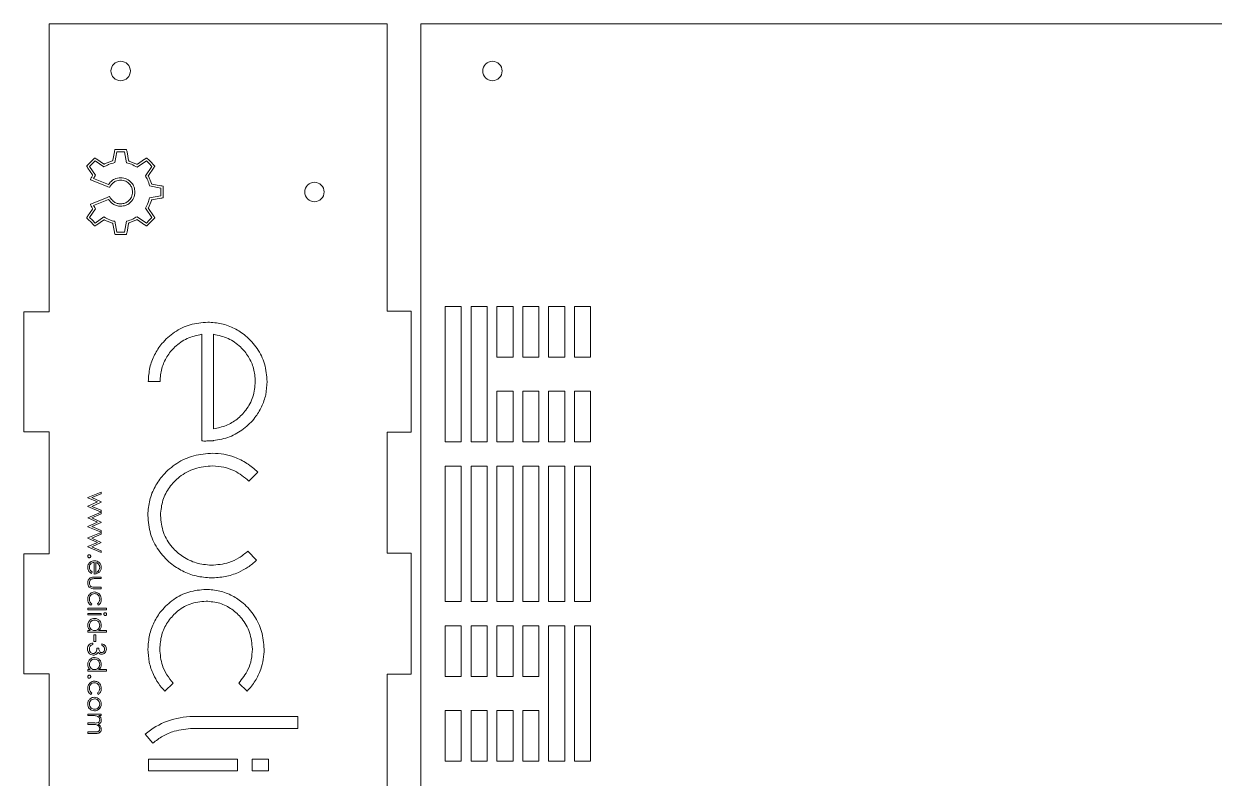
# Model space of a CAD drawing. Header units: millimetres. Extents: x 6 to 1202, y -202 to 956.
# Drawn here: x 641.6 to 887.3, y 207.9 to 363.8 of the extents above; entities that cross this region are included whole.
import ezdxf

# ---------------------------------------------------------------- set-up
doc = ezdxf.new("R2010")
doc.units = ezdxf.units.MM

msp = doc.modelspace()

# ---------------------------------------------------------------- linework, layer by layer
at = {"color": 7, "linetype": 'Continuous', "lineweight": 15}
for p, q in [((646.83, 363.8), (646.83, 304.32)), ((716.58, 363.8), (646.83, 363.8)), ((716.58, 363.8), (716.58, 304.42)), ((723.58, 120.03), (723.58, 363.8)), ((723.58, 363.8), (1193.08, 363.8)), ((660.3, 337.33), (659.98, 335.62)), ((660.33, 337.52), (660.3, 337.33)), ((660.37, 337.72), (660.33, 337.52)), ((660.79, 337.33), (660.38, 335.12)), ((662.49, 337.82), (660.48, 337.82)), ((661.59, 337.33), (660.79, 337.33)), ((662.39, 337.33), (661.59, 337.33)), ((662.81, 335.08), (662.39, 337.33)), ((662.7, 337.82), (662.49, 337.82)), ((662.85, 337.52), (662.81, 337.72)), ((662.89, 337.33), (662.85, 337.52)), ((663.21, 335.57), (662.89, 337.33)), ((654.6, 334.32), (654.72, 334.15)), ((654.76, 334.62), (654.61, 334.47)), ((654.9, 334.75), (654.76, 334.62)), ((655.32, 335.18), (654.9, 334.75)), ((655.74, 334.91), (655.17, 334.34)), ((655.17, 334.34), (656.41, 332.54)), ((655.89, 335.75), (655.32, 335.18)), ((656.3, 335.47), (655.74, 334.91)), ((656.03, 335.89), (655.89, 335.75)), ((656.18, 336.03), (656.03, 335.89)), ((658.13, 334.22), (656.3, 335.47)), ((656.5, 335.93), (656.33, 336.05)), ((656.66, 335.82), (656.5, 335.93)), ((658.06, 334.86), (656.66, 335.82)), ((659.87, 335.5), (658.23, 334.84)), ((664.86, 334.78), (663.32, 335.44)), ((666.88, 335.47), (664.96, 334.16)), ((666.53, 335.82), (665.03, 334.79)), ((666.69, 335.93), (666.53, 335.82)), ((666.68, 332.39), (668.01, 334.34)), ((666.86, 336.05), (666.69, 335.93)), ((667.45, 334.91), (666.88, 335.47)), ((667.15, 335.89), (667.01, 336.03)), ((667.29, 335.75), (667.15, 335.89)), ((667.72, 335.32), (667.29, 335.75)), ((668.01, 334.34), (667.45, 334.91)), ((667.86, 335.18), (667.72, 335.32)), ((668.29, 334.75), (667.86, 335.18)), ((668.43, 334.62), (668.29, 334.75)), ((668.57, 334.47), (668.43, 334.62)), ((668.47, 334.15), (668.59, 334.32)), ((654.72, 334.15), (654.83, 333.99)), ((654.83, 333.99), (655.77, 332.61)), ((655.52, 331.99), (655.37, 331.7)), ((655.77, 332.45), (655.61, 332.16)), ((656, 331.86), (659.06, 330.59)), ((667.91, 330.8), (667.3, 332.29)), ((667.31, 332.46), (668.36, 333.99)), ((668.36, 333.99), (668.47, 334.15)), ((655.42, 331.57), (655.72, 331.45)), ((655.72, 331.45), (655.9, 331.37)), ((655.9, 331.37), (658.79, 330.18)), ((658.79, 330.18), (658.96, 330.1)), ((658.96, 330.1), (659.17, 330.02)), ((659.31, 330.07), (659.42, 330.25)), ((667.54, 330.29), (667.54, 330.29)), ((669.87, 329.85), (667.54, 330.29)), ((669.86, 330.35), (668.04, 330.69)), ((670.06, 330.31), (669.86, 330.35)), ((669.87, 328.25), (669.87, 329.85)), ((670.26, 330.28), (670.06, 330.31)), ((670.36, 327.95), (670.36, 330.16)), ((658.79, 327.93), (655.9, 326.74)), ((659.06, 327.52), (656, 326.25)), ((658.96, 328), (658.79, 327.93)), ((659.17, 328.09), (658.96, 328)), ((659.42, 327.85), (659.31, 328.04)), ((659.52, 327.73), (659.42, 327.85)), ((667.3, 325.81), (667.91, 327.31)), ((667.54, 327.82), (669.87, 328.25)), ((667.54, 327.82), (667.54, 327.82)), ((668.04, 327.42), (669.86, 327.76)), ((669.86, 327.76), (670.06, 327.79)), ((670.06, 327.79), (670.26, 327.83)), ((655.77, 325.49), (654.83, 324.12)), ((656.41, 325.57), (655.17, 323.77)), ((655.37, 326.41), (655.52, 326.12)), ((655.72, 326.66), (655.42, 326.53)), ((655.52, 326.12), (655.61, 325.94)), ((655.61, 325.94), (655.77, 325.66)), ((655.9, 326.74), (655.72, 326.66)), ((668.01, 323.77), (666.68, 325.71)), ((668.36, 324.12), (667.31, 325.65)), ((654.72, 323.96), (654.6, 323.79)), ((654.61, 323.64), (654.76, 323.49)), ((654.83, 324.12), (654.72, 323.96)), ((654.76, 323.49), (654.9, 323.35)), ((654.9, 323.35), (655.46, 322.79)), ((655.17, 323.77), (655.74, 323.2)), ((655.46, 322.79), (655.89, 322.36)), ((655.74, 323.2), (656.3, 322.63)), ((655.89, 322.36), (656.03, 322.22)), ((656.03, 322.22), (656.18, 322.07)), ((656.3, 322.63), (658.13, 323.89)), ((656.33, 322.06), (656.5, 322.18)), ((656.5, 322.18), (656.66, 322.29)), ((656.66, 322.29), (658.06, 323.25)), ((658.23, 323.26), (659.87, 322.61)), ((659.98, 322.48), (660.3, 320.78)), ((660.38, 322.99), (660.79, 320.77)), ((662.39, 320.77), (662.81, 323.03)), ((662.89, 320.78), (663.21, 322.54)), ((663.32, 322.66), (664.86, 323.32)), ((664.96, 323.95), (666.88, 322.63)), ((665.03, 323.31), (666.52, 322.29)), ((666.52, 322.29), (666.69, 322.18)), ((666.69, 322.18), (666.86, 322.06)), ((666.88, 322.63), (667.45, 323.2)), ((667.01, 322.07), (667.86, 322.92)), ((667.45, 323.2), (668.01, 323.77)), ((667.86, 322.92), (668.29, 323.35)), ((668.29, 323.35), (668.42, 323.49)), ((668.47, 323.96), (668.36, 324.12)), ((668.42, 323.49), (668.57, 323.64)), ((668.59, 323.79), (668.47, 323.96)), ((660.3, 320.78), (660.33, 320.59)), ((660.33, 320.59), (660.37, 320.38)), ((660.48, 320.29), (661.69, 320.29)), ((660.79, 320.77), (662.39, 320.77)), ((661.69, 320.29), (662.3, 320.29)), ((662.3, 320.29), (662.49, 320.29)), ((662.49, 320.29), (662.7, 320.29)), ((662.81, 320.38), (662.85, 320.59)), ((662.85, 320.59), (662.89, 320.78)), ((728.58, 305.42), (728.58, 277.42)), ((731.91, 305.42), (728.58, 305.42)), ((731.91, 277.42), (731.91, 305.42)), ((733.91, 305.42), (733.91, 277.42)), ((737.25, 305.42), (733.91, 305.42)), ((737.25, 277.42), (737.25, 305.42)), ((739.25, 305.42), (739.25, 294.92)), ((742.58, 305.42), (739.25, 305.42)), ((742.58, 294.92), (742.58, 305.42)), ((744.58, 305.42), (744.58, 294.92)), ((747.91, 305.42), (744.58, 305.42)), ((747.91, 294.92), (747.91, 305.42)), ((749.91, 305.42), (749.91, 294.92)), ((753.25, 305.42), (749.91, 305.42)), ((753.25, 294.92), (753.25, 305.42)), ((758.58, 305.42), (755.25, 305.42)), ((755.25, 305.42), (755.25, 294.92)), ((758.58, 294.92), (758.58, 305.42)), ((641.58, 304.32), (641.58, 279.52)), ((646.83, 304.32), (641.58, 304.32)), ((716.58, 304.42), (721.58, 304.42)), ((721.58, 304.42), (721.58, 279.42)), ((678.33, 299.65), (678.33, 277.61)), ((680.76, 299.65), (680.76, 280.12)), ((739.25, 294.92), (742.58, 294.92)), ((744.58, 294.92), (747.91, 294.92)), ((749.91, 294.92), (753.25, 294.92)), ((755.25, 294.92), (758.58, 294.92)), ((667.27, 289.88), (669.7, 289.88)), ((739.25, 287.92), (739.25, 277.42)), ((742.58, 287.92), (739.25, 287.92)), ((742.58, 277.42), (742.58, 287.92)), ((744.58, 287.92), (744.58, 277.42)), ((747.91, 287.92), (744.58, 287.92)), ((747.91, 277.42), (747.91, 287.92)), ((749.91, 287.92), (749.91, 277.42)), ((753.25, 287.92), (749.91, 287.92)), ((753.25, 277.42), (753.25, 287.92)), ((758.58, 287.92), (755.25, 287.92)), ((755.25, 287.92), (755.25, 277.42)), ((758.58, 277.42), (758.58, 287.92)), ((641.58, 279.52), (646.83, 279.52)), ((646.83, 279.52), (646.83, 254.32)), ((721.58, 279.42), (716.58, 279.42)), ((716.58, 279.42), (716.58, 254.42)), ((680.76, 277.67), (680.76, 277.67)), ((728.58, 277.42), (731.91, 277.42)), ((733.91, 277.42), (737.25, 277.42)), ((739.25, 277.42), (742.58, 277.42)), ((744.58, 277.42), (747.91, 277.42)), ((749.91, 277.42), (753.25, 277.42)), ((755.25, 277.42), (758.58, 277.42)), ((688.04, 269.33), (689.88, 271.18)), ((728.58, 272.42), (728.58, 244.42)), ((731.91, 272.42), (728.58, 272.42)), ((731.91, 244.42), (731.91, 272.42)), ((733.91, 272.42), (733.91, 244.42)), ((737.25, 272.42), (733.91, 272.42)), ((737.25, 244.42), (737.25, 272.42)), ((739.25, 272.42), (739.25, 244.42)), ((742.58, 272.42), (739.25, 272.42)), ((742.58, 244.42), (742.58, 272.42)), ((744.58, 272.42), (744.58, 244.42)), ((747.91, 272.42), (744.58, 272.42)), ((747.91, 244.42), (747.91, 272.42)), ((749.91, 272.42), (749.91, 244.42)), ((753.25, 272.42), (749.91, 272.42)), ((753.25, 244.42), (753.25, 272.42)), ((758.58, 272.42), (755.25, 272.42)), ((755.25, 272.42), (755.25, 244.42)), ((758.58, 244.42), (758.58, 272.42)), ((654.83, 265.94), (657.54, 267.06)), ((654.83, 265.88), (654.83, 265.94)), ((656.78, 265), (654.83, 265.88)), ((657.54, 266.71), (655.59, 265.9)), ((655.59, 265.9), (657.54, 265.02)), ((657.54, 267.06), (657.54, 266.71)), ((654.83, 264.13), (656.78, 265)), ((654.83, 264.06), (654.83, 264.13)), ((657.54, 262.93), (654.83, 264.06)), ((657.54, 264.96), (655.59, 264.1)), ((655.59, 264.1), (657.54, 263.28)), ((657.54, 265.02), (657.54, 264.96)), ((657.54, 263.28), (657.54, 262.93)), ((654.83, 261.76), (657.54, 262.89)), ((654.83, 261.7), (654.83, 261.76)), ((656.78, 260.82), (654.83, 261.7)), ((654.83, 259.95), (656.78, 260.82)), ((657.54, 262.53), (655.59, 261.72)), ((655.59, 261.72), (657.54, 260.84)), ((657.54, 260.78), (655.59, 259.92)), ((657.54, 262.89), (657.54, 262.53)), ((657.54, 260.84), (657.54, 260.78)), ((654.83, 259.89), (654.83, 259.95)), ((657.54, 258.75), (654.83, 259.89)), ((654.83, 257.59), (657.54, 258.71)), ((655.59, 259.92), (657.54, 259.1)), ((657.54, 258.35), (655.59, 257.54)), ((657.54, 259.1), (657.54, 258.75)), ((657.54, 258.71), (657.54, 258.35)), ((654.83, 257.52), (654.83, 257.59)), ((656.78, 256.64), (654.83, 257.52)), ((654.83, 255.78), (656.78, 256.64)), ((654.83, 255.71), (654.83, 255.78)), ((657.54, 254.57), (654.83, 255.71)), ((655.59, 257.54), (657.54, 256.66)), ((657.54, 256.6), (655.59, 255.74)), ((655.59, 255.74), (657.54, 254.92)), ((657.54, 256.66), (657.54, 256.6)), ((641.58, 229.52), (641.58, 254.32)), ((646.83, 254.32), (641.58, 254.32)), ((657.54, 254.92), (657.54, 254.57)), ((689.64, 252.95), (687.85, 254.85)), ((716.58, 254.42), (721.58, 254.42)), ((721.58, 254.42), (721.58, 229.42)), ((656.11, 250.11), (656.11, 252.53)), ((656.44, 252.5), (656.44, 250.44)), ((655.68, 250.55), (655.53, 250.25)), ((656.24, 249.49), (657.54, 249.49)), ((657.54, 249.16), (656.28, 249.16)), ((657.54, 249.49), (657.54, 249.16)), ((657.54, 247.07), (656.22, 247.07)), ((656.28, 247.4), (657.54, 247.4)), ((657.54, 247.4), (657.54, 247.07)), ((655.59, 243.93), (655.41, 243.65)), ((656.95, 243.65), (656.78, 243.93)), ((728.58, 244.42), (731.91, 244.42)), ((733.91, 244.42), (737.25, 244.42)), ((739.25, 244.42), (742.58, 244.42)), ((744.58, 244.42), (747.91, 244.42)), ((749.91, 244.42), (753.25, 244.42)), ((755.25, 244.42), (758.58, 244.42)), ((654.83, 243.03), (658.63, 243.03)), ((654.83, 242.7), (654.83, 243.03)), ((658.63, 242.7), (654.83, 242.7)), ((654.83, 241.99), (657.54, 241.99)), ((654.83, 241.66), (654.83, 241.99)), ((657.54, 241.66), (654.83, 241.66)), ((657.54, 241.99), (657.54, 241.66)), ((658.63, 243.03), (658.63, 242.7)), ((654.83, 238.43), (655.3, 238.43)), ((654.83, 238.1), (654.83, 238.43)), ((657.01, 238.43), (658.63, 238.43)), ((658.63, 238.43), (658.63, 238.1)), ((728.58, 239.42), (728.58, 228.92)), ((731.91, 239.42), (728.58, 239.42)), ((731.91, 228.92), (731.91, 239.42)), ((733.91, 239.42), (733.91, 228.92)), ((737.25, 239.42), (733.91, 239.42)), ((737.25, 228.92), (737.25, 239.42)), ((739.25, 239.42), (739.25, 228.92)), ((742.58, 239.42), (739.25, 239.42)), ((742.58, 228.92), (742.58, 239.42)), ((744.58, 239.42), (744.58, 228.92)), ((747.91, 239.42), (744.58, 239.42)), ((747.91, 228.92), (747.91, 239.42)), ((749.91, 239.42), (749.91, 211.42)), ((753.25, 239.42), (749.91, 239.42)), ((753.25, 211.42), (753.25, 239.42)), ((758.58, 239.42), (755.25, 239.42)), ((755.25, 239.42), (755.25, 211.42)), ((758.58, 211.42), (758.58, 239.42)), ((658.63, 238.1), (654.83, 238.1)), ((656.06, 237.57), (656.44, 237.57)), ((656.06, 236.15), (656.06, 237.57)), ((656.44, 236.15), (656.06, 236.15)), ((656.44, 237.57), (656.44, 236.15)), ((655.83, 235.86), (655.83, 235.53)), ((656.68, 234.82), (657.06, 234.82)), ((657.68, 235.39), (657.68, 235.72)), ((646.83, 229.52), (641.58, 229.52)), ((646.83, 204.32), (646.83, 229.52)), ((654.83, 230.36), (655.3, 230.36)), ((654.83, 230.02), (654.83, 230.36)), ((658.63, 230.02), (654.83, 230.02)), ((657.01, 230.36), (658.63, 230.36)), ((658.63, 230.36), (658.63, 230.02)), ((721.58, 229.42), (716.58, 229.42)), ((716.58, 229.42), (716.58, 204.42)), ((728.58, 228.92), (731.91, 228.92)), ((733.91, 228.92), (737.25, 228.92)), ((739.25, 228.92), (742.58, 228.92)), ((744.58, 228.92), (747.91, 228.92)), ((670.71, 225.9), (672.45, 227.59)), ((685.95, 227.59), (687.7, 225.9)), ((655.59, 225.5), (655.41, 225.23)), ((656.95, 225.23), (656.78, 225.5)), ((731.91, 221.92), (728.58, 221.92)), ((728.58, 221.92), (728.58, 211.42)), ((731.91, 211.42), (731.91, 221.92)), ((733.91, 221.92), (733.91, 211.42)), ((737.25, 221.92), (733.91, 221.92)), ((737.25, 211.42), (737.25, 221.92)), ((739.25, 221.92), (739.25, 211.42)), ((742.58, 221.92), (739.25, 221.92)), ((742.58, 211.42), (742.58, 221.92)), ((744.58, 221.92), (744.58, 211.42)), ((747.91, 221.92), (744.58, 221.92)), ((747.91, 211.42), (747.91, 221.92)), ((654.83, 221.19), (657.54, 221.19)), ((654.83, 220.86), (654.83, 221.19)), ((655.97, 220.86), (654.83, 220.86)), ((654.83, 219.34), (656.21, 219.34)), ((654.83, 219.01), (654.83, 219.34)), ((655.88, 219.01), (654.83, 219.01)), ((657.54, 220.86), (657.07, 220.86)), ((657.54, 221.19), (657.54, 220.86)), ((698.16, 220.66), (676.52, 220.66)), ((698.16, 218.23), (698.16, 220.66)), ((654.83, 217.49), (656.3, 217.49)), ((654.83, 217.15), (654.83, 217.49)), ((656.3, 217.15), (654.83, 217.15)), ((666.64, 217.05), (668.21, 215.19)), ((676.51, 218.22), (676.52, 218.22)), ((676.52, 218.22), (676.52, 218.23)), ((676.52, 218.23), (698.16, 218.23)), ((685.72, 211.87), (667.35, 211.87)), ((667.35, 211.87), (667.35, 209.44)), ((685.72, 209.44), (685.72, 211.87)), ((692.08, 211.87), (688.7, 211.87)), ((688.7, 211.87), (688.7, 209.44)), ((692.08, 209.44), (692.08, 211.87)), ((728.58, 211.42), (731.91, 211.42)), ((733.91, 211.42), (737.25, 211.42)), ((739.25, 211.42), (742.58, 211.42)), ((744.58, 211.42), (747.91, 211.42)), ((749.91, 211.42), (753.25, 211.42)), ((755.25, 211.42), (758.58, 211.42)), ((667.35, 209.44), (685.72, 209.44)), ((688.7, 209.44), (692.08, 209.44))]:
    msp.add_line(p, q, dxfattribs=at)
for centre in [(661.58, 354.05), (738.33, 354.05), (701.58, 329.05)]:
    msp.add_circle(centre, 2, dxfattribs=at)
msp.add_arc((676.52, 205.32), 15.34, 90, 130.1287, dxfattribs=at)
for points, knots in [([(660.48, 337.82), (660.47, 337.82), (660.44, 337.81), (660.4, 337.79), (660.38, 337.76), (660.37, 337.73), (660.37, 337.72)], [0, 0, 0, 0, 0.278113, 0.559948, 0.781034, 1, 1, 1, 1]), ([(662.81, 337.72), (662.81, 337.74), (662.8, 337.77), (662.77, 337.8), (662.73, 337.82), (662.71, 337.82), (662.7, 337.82)], [0, 0, 0, 0, 0.27825, 0.559955, 0.780989, 1, 1, 1, 1]), ([(654.61, 334.47), (654.6, 334.46), (654.58, 334.43), (654.58, 334.39), (654.58, 334.35), (654.59, 334.33), (654.6, 334.32)], [0, 0, 0, 0, 0.27778, 0.559864, 0.781133, 1, 1, 1, 1]), ([(656.33, 336.05), (656.31, 336.06), (656.29, 336.07), (656.24, 336.07), (656.2, 336.06), (656.19, 336.04), (656.18, 336.03)], [0, 0, 0, 0, 0.277959, 0.559717, 0.781017, 1, 1, 1, 1]), ([(658.23, 334.84), (658.22, 334.84), (658.18, 334.83), (658.14, 334.83), (658.1, 334.84), (658.07, 334.85), (658.06, 334.86)], [0, 0, 0, 0, 0.271536, 0.562318, 0.788418, 1, 1, 1, 1]), ([(660.38, 335.12), (659.93, 335.01), (659.14, 334.82), (658.44, 334.4), (658.13, 334.22)], [0, 0, 0, 0, 0.564167, 1, 1, 1, 1]), ([(659.98, 335.62), (659.97, 335.61), (659.96, 335.58), (659.94, 335.54), (659.9, 335.51), (659.88, 335.5), (659.87, 335.5)], [0, 0, 0, 0, 0.271887, 0.562253, 0.788048, 1, 1, 1, 1]), ([(664.96, 334.16), (664.58, 334.38), (663.91, 334.79), (663.15, 334.99), (662.81, 335.08)], [0, 0, 0, 0, 0.5557471, 1, 1, 1, 1]), ([(663.32, 335.44), (663.31, 335.45), (663.28, 335.46), (663.25, 335.5), (663.23, 335.53), (663.22, 335.56), (663.21, 335.57)], [0, 0, 0, 0, 0.2716514, 0.5623259, 0.7883843, 1, 1, 1, 1]), ([(665.03, 334.79), (665.02, 334.79), (664.99, 334.77), (664.94, 334.77), (664.9, 334.77), (664.88, 334.78), (664.86, 334.78)], [0, 0, 0, 0, 0.272369, 0.562511, 0.788166, 1, 1, 1, 1]), ([(667.01, 336.03), (666.99, 336.04), (666.97, 336.06), (666.93, 336.07), (666.89, 336.07), (666.87, 336.05), (666.86, 336.05)], [0, 0, 0, 0, 0.278365, 0.560163, 0.781197, 1, 1, 1, 1]), ([(668.59, 334.32), (668.59, 334.33), (668.61, 334.36), (668.61, 334.4), (668.6, 334.44), (668.58, 334.46), (668.57, 334.47)], [0, 0, 0, 0, 0.278222, 0.559834, 0.781327, 1, 1, 1, 1]), ([(655.61, 332.16), (655.6, 332.13), (655.57, 332.07), (655.54, 332.02), (655.52, 331.99)], [0, 0, 0, 0, 0.5649599, 1, 1, 1, 1]), ([(655.77, 332.61), (655.78, 332.6), (655.79, 332.57), (655.79, 332.52), (655.79, 332.48), (655.78, 332.46), (655.77, 332.45)], [0, 0, 0, 0, 0.272859, 0.562035, 0.787238, 1, 1, 1, 1]), ([(656.41, 332.54), (656.33, 332.42), (656.18, 332.19), (656.05, 331.96), (656, 331.86)], [0, 0, 0, 0, 0.559181, 1, 1, 1, 1]), ([(659.06, 330.59), (659.22, 330.81), (659.55, 331.26), (660.4, 331.85), (661.13, 331.94), (661.58, 332)], [0, 0, 0, 0, 0.276113, 0.552899, 1, 1, 1, 1]), ([(661.58, 332), (662.02, 331.95), (662.88, 331.83), (663.84, 331.05), (664.42, 330.08), (664.49, 329.4), (664.53, 329.05)], [0, 0, 0, 0, 0.283696, 0.557904, 0.775025, 1, 1, 1, 1]), ([(667.54, 330.29), (667.43, 330.71), (667.24, 331.45), (666.85, 332.11), (666.68, 332.39)], [0, 0, 0, 0, 0.56375, 1, 1, 1, 1]), ([(667.3, 332.29), (667.29, 332.31), (667.28, 332.34), (667.28, 332.38), (667.29, 332.43), (667.3, 332.45), (667.31, 332.46)], [0, 0, 0, 0, 0.271703, 0.562333, 0.788485, 1, 1, 1, 1]), ([(655.37, 331.7), (655.37, 331.68), (655.36, 331.66), (655.37, 331.62), (655.39, 331.59), (655.41, 331.58), (655.42, 331.57)], [0, 0, 0, 0, 0.286459, 0.557333, 0.772518, 1, 1, 1, 1]), ([(659.17, 330.02), (659.18, 330.02), (659.21, 330.01), (659.25, 330.02), (659.29, 330.04), (659.3, 330.06), (659.31, 330.07)], [0, 0, 0, 0, 0.278858, 0.559593, 0.780262, 1, 1, 1, 1]), ([(659.42, 330.25), (659.44, 330.28), (659.47, 330.32), (659.5, 330.36), (659.52, 330.37)], [0, 0, 0, 0, 0.540308, 1, 1, 1, 1]), ([(659.52, 330.37), (659.65, 330.55), (659.93, 330.91), (660.62, 331.38), (661.21, 331.46), (661.58, 331.5)], [0, 0, 0, 0, 0.275985, 0.55279, 1, 1, 1, 1]), ([(661.58, 331.5), (661.94, 331.46), (662.66, 331.36), (663.46, 330.71), (663.94, 329.91), (664, 329.34), (664.03, 329.05)], [0, 0, 0, 0, 0.283711, 0.557918, 0.775028, 1, 1, 1, 1]), ([(668.04, 330.69), (668.02, 330.69), (667.99, 330.7), (667.95, 330.73), (667.92, 330.77), (667.91, 330.79), (667.91, 330.8)], [0, 0, 0, 0, 0.271747, 0.562117, 0.788059, 1, 1, 1, 1]), ([(670.36, 330.16), (670.35, 330.18), (670.35, 330.21), (670.33, 330.24), (670.3, 330.27), (670.27, 330.27), (670.26, 330.28)], [0, 0, 0, 0, 0.278157, 0.559992, 0.78111, 1, 1, 1, 1]), ([(661.58, 326.1), (661.29, 326.13), (660.72, 326.18), (659.79, 326.61), (659.34, 327.18), (659.06, 327.52)], [0, 0, 0, 0, 0.289086, 0.568261, 1, 1, 1, 1]), ([(659.31, 328.04), (659.3, 328.05), (659.28, 328.08), (659.24, 328.09), (659.2, 328.1), (659.18, 328.09), (659.17, 328.09)], [0, 0, 0, 0, 0.278828, 0.559716, 0.780381, 1, 1, 1, 1]), ([(661.58, 326.6), (661.34, 326.62), (660.88, 326.66), (660.12, 327.01), (659.74, 327.46), (659.52, 327.73)], [0, 0, 0, 0, 0.2891, 0.568334, 1, 1, 1, 1]), ([(664.03, 329.05), (663.98, 328.69), (663.89, 327.97), (663.23, 327.17), (662.44, 326.69), (661.87, 326.63), (661.58, 326.6)], [0, 0, 0, 0, 0.283704, 0.55791, 0.775021, 1, 1, 1, 1]), ([(664.53, 329.05), (664.47, 328.61), (664.36, 327.75), (663.57, 326.79), (662.61, 326.21), (661.93, 326.14), (661.58, 326.1)], [0, 0, 0, 0, 0.283676, 0.557904, 0.775022, 1, 1, 1, 1]), ([(666.68, 325.71), (666.89, 326.08), (667.27, 326.75), (667.46, 327.49), (667.54, 327.82)], [0, 0, 0, 0, 0.555699, 1, 1, 1, 1]), ([(667.91, 327.31), (667.92, 327.32), (667.93, 327.35), (667.96, 327.38), (668, 327.41), (668.02, 327.41), (668.04, 327.42)], [0, 0, 0, 0, 0.2721437, 0.5625378, 0.7884312, 1, 1, 1, 1]), ([(670.26, 327.83), (670.28, 327.84), (670.3, 327.84), (670.33, 327.88), (670.35, 327.91), (670.36, 327.93), (670.36, 327.95)], [0, 0, 0, 0, 0.278365, 0.560188, 0.781312, 1, 1, 1, 1]), ([(655.42, 326.53), (655.41, 326.53), (655.38, 326.51), (655.36, 326.48), (655.36, 326.44), (655.37, 326.42), (655.37, 326.41)], [0, 0, 0, 0, 0.285766, 0.556648, 0.772187, 1, 1, 1, 1]), ([(655.77, 325.66), (655.78, 325.64), (655.79, 325.61), (655.79, 325.57), (655.79, 325.53), (655.77, 325.51), (655.77, 325.49)], [0, 0, 0, 0, 0.272964, 0.562163, 0.786998, 1, 1, 1, 1]), ([(656, 326.25), (656.07, 326.12), (656.2, 325.89), (656.34, 325.66), (656.41, 325.57)], [0, 0, 0, 0, 0.560698, 1, 1, 1, 1]), ([(667.31, 325.65), (667.3, 325.66), (667.29, 325.69), (667.28, 325.74), (667.28, 325.78), (667.29, 325.8), (667.3, 325.81)], [0, 0, 0, 0, 0.271748, 0.562386, 0.788737, 1, 1, 1, 1]), ([(654.6, 323.79), (654.59, 323.77), (654.58, 323.75), (654.58, 323.7), (654.59, 323.67), (654.6, 323.65), (654.61, 323.64)], [0, 0, 0, 0, 0.278388, 0.560524, 0.781703, 1, 1, 1, 1]), ([(656.18, 322.07), (656.19, 322.06), (656.21, 322.04), (656.26, 322.04), (656.29, 322.04), (656.32, 322.05), (656.33, 322.06)], [0, 0, 0, 0, 0.277798, 0.559719, 0.781058, 1, 1, 1, 1]), ([(658.06, 323.25), (658.08, 323.26), (658.11, 323.27), (658.15, 323.28), (658.2, 323.28), (658.22, 323.27), (658.23, 323.26)], [0, 0, 0, 0, 0.271606, 0.562484, 0.788578, 1, 1, 1, 1]), ([(658.13, 323.89), (658.52, 323.66), (659.23, 323.25), (660.03, 323.07), (660.38, 322.99)], [0, 0, 0, 0, 0.555202, 1, 1, 1, 1]), ([(659.87, 322.61), (659.88, 322.6), (659.91, 322.59), (659.94, 322.55), (659.97, 322.52), (659.98, 322.5), (659.98, 322.48)], [0, 0, 0, 0, 0.272302, 0.562552, 0.788236, 1, 1, 1, 1]), ([(662.81, 323.03), (663.24, 323.15), (664, 323.36), (664.67, 323.77), (664.96, 323.95)], [0, 0, 0, 0, 0.56369, 1, 1, 1, 1]), ([(663.21, 322.54), (663.22, 322.55), (663.23, 322.58), (663.26, 322.62), (663.29, 322.65), (663.31, 322.66), (663.32, 322.66)], [0, 0, 0, 0, 0.271465, 0.5623141, 0.7884572, 1, 1, 1, 1]), ([(664.86, 323.32), (664.88, 323.33), (664.91, 323.34), (664.96, 323.34), (665, 323.33), (665.02, 323.32), (665.03, 323.31)], [0, 0, 0, 0, 0.271919, 0.561957, 0.787799, 1, 1, 1, 1]), ([(666.86, 322.06), (666.87, 322.05), (666.9, 322.04), (666.94, 322.04), (666.98, 322.05), (667, 322.06), (667.01, 322.07)], [0, 0, 0, 0, 0.277837, 0.559664, 0.781015, 1, 1, 1, 1]), ([(668.57, 323.64), (668.58, 323.65), (668.6, 323.67), (668.61, 323.72), (668.6, 323.76), (668.59, 323.78), (668.59, 323.79)], [0, 0, 0, 0, 0.277846, 0.559823, 0.780952, 1, 1, 1, 1]), ([(660.37, 320.38), (660.37, 320.37), (660.38, 320.34), (660.41, 320.31), (660.45, 320.29), (660.47, 320.29), (660.48, 320.29)], [0, 0, 0, 0, 0.278106, 0.559969, 0.781042, 1, 1, 1, 1]), ([(662.7, 320.29), (662.71, 320.29), (662.74, 320.29), (662.78, 320.32), (662.8, 320.35), (662.81, 320.37), (662.81, 320.38)], [0, 0, 0, 0, 0.2782708, 0.559867, 0.7810786, 1, 1, 1, 1]), ([(679.54, 302.16), (678.31, 302.05), (675.9, 301.84), (672.63, 300.21), (670.16, 298), (668.49, 295.44), (667.46, 292.77), (667.34, 290.86), (667.27, 289.88)], [0, 0, 0, 0, 0.1910271, 0.3756953, 0.5583809, 0.7025869, 0.8489509, 1, 1, 1, 1]), ([(691.82, 289.88), (691.71, 291.11), (691.5, 293.53), (689.87, 296.8), (687.66, 299.27), (685.1, 300.94), (682.42, 301.96), (680.51, 302.09), (679.54, 302.16)], [0, 0, 0, 0, 0.191019, 0.375684, 0.558368, 0.702574, 0.848943, 1, 1, 1, 1]), ([(669.7, 289.88), (669.78, 290.8), (669.92, 292.59), (671.04, 295.05), (672.8, 297.22), (675.25, 298.97), (677.29, 299.42), (678.33, 299.65)], [0, 0, 0, 0, 0.1921941, 0.3780804, 0.5616715, 0.7783133, 1, 1, 1, 1]), ([(689.38, 289.88), (689.31, 290.8), (689.17, 292.59), (688.04, 295.05), (686.29, 297.22), (683.83, 298.97), (681.79, 299.42), (680.76, 299.65)], [0, 0, 0, 0, 0.192185, 0.378064, 0.561652, 0.778298, 1, 1, 1, 1]), ([(680.76, 277.67), (681.88, 277.87), (684.11, 278.28), (687.04, 280), (689.25, 282.18), (690.74, 284.64), (691.65, 287.18), (691.76, 288.97), (691.82, 289.88)], [0, 0, 0, 0, 0.189039, 0.373436, 0.556564, 0.701341, 0.848377, 1, 1, 1, 1]), ([(680.76, 280.12), (681.64, 280.3), (683.38, 280.66), (685.67, 282.05), (687.62, 284.04), (689.08, 286.71), (689.28, 288.81), (689.38, 289.88)], [0, 0, 0, 0, 0.1888185, 0.3733552, 0.5567742, 0.7745805, 1, 1, 1, 1]), ([(678.33, 277.61), (678.61, 277.6), (679.16, 277.59), (679.72, 277.61), (679.99, 277.62)], [0, 0, 0, 0, 0.504699, 1, 1, 1, 1]), ([(679.99, 277.62), (680.06, 277.62), (680.19, 277.63), (680.32, 277.64), (680.37, 277.64)], [0, 0, 0, 0, 0.5611461, 1, 1, 1, 1]), ([(680.37, 277.64), (680.44, 277.65), (680.57, 277.65), (680.7, 277.66), (680.76, 277.67)], [0, 0, 0, 0, 0.552363, 1, 1, 1, 1]), ([(680.59, 275.06), (679.26, 274.97), (676.66, 274.79), (673.11, 273.13), (670.42, 270.84), (668.58, 268.18), (667.43, 265.39), (667.27, 263.38), (667.18, 262.36)], [0, 0, 0, 0, 0.193539, 0.379804, 0.56275, 0.706168, 0.85099, 1, 1, 1, 1]), ([(689.88, 271.18), (689.16, 271.82), (687.71, 273.09), (685.27, 274.25), (682.88, 274.93), (681.35, 275.02), (680.59, 275.06)], [0, 0, 0, 0, 0.280077, 0.557573, 0.777021, 1, 1, 1, 1]), ([(669.79, 262.33), (669.9, 263.36), (670.11, 265.38), (671.56, 268.11), (673.78, 270.41), (676.86, 272.14), (679.3, 272.35), (680.55, 272.45)], [0, 0, 0, 0, 0.188091, 0.370989, 0.55359, 0.772134, 1, 1, 1, 1]), ([(680.55, 272.45), (681.33, 272.39), (682.89, 272.28), (685.55, 271.37), (687.09, 270.1), (688.04, 269.33)], [0, 0, 0, 0, 0.283695, 0.562371, 1, 1, 1, 1]), ([(667.18, 262.36), (667.18, 262.33), (667.18, 262.28), (667.18, 262.22), (667.18, 262.2)], [0, 0, 0, 0, 0.560301, 1, 1, 1, 1]), ([(667.18, 262.2), (667.29, 260.92), (667.52, 258.4), (669.25, 254.99), (671.6, 252.41), (674.32, 250.65), (677.17, 249.56), (679.21, 249.4), (680.25, 249.32)], [0, 0, 0, 0, 0.188209, 0.371263, 0.553784, 0.698871, 0.846861, 1, 1, 1, 1]), ([(669.79, 262.2), (669.79, 262.22), (669.79, 262.27), (669.79, 262.31), (669.79, 262.33)], [0, 0, 0, 0, 0.559803, 1, 1, 1, 1]), ([(680.28, 251.93), (679.23, 252.03), (677.16, 252.23), (674.37, 253.6), (671.98, 255.71), (670.17, 258.64), (669.92, 261), (669.79, 262.2)], [0, 0, 0, 0, 0.194485, 0.381493, 0.564832, 0.779676, 1, 1, 1, 1]), ([(654.78, 253.79), (654.79, 253.84), (654.8, 253.93), (654.88, 254.03), (654.98, 254.09), (655.06, 254.1), (655.09, 254.1)], [0, 0, 0, 0, 0.279575, 0.559124, 0.779586, 1, 1, 1, 1]), ([(655.09, 253.48), (655.05, 253.49), (654.95, 253.5), (654.85, 253.58), (654.79, 253.68), (654.79, 253.76), (654.78, 253.79)], [0, 0, 0, 0, 0.279475, 0.559379, 0.779685, 1, 1, 1, 1]), ([(655.09, 254.1), (655.14, 254.09), (655.23, 254.08), (655.33, 254), (655.39, 253.9), (655.4, 253.83), (655.4, 253.79)], [0, 0, 0, 0, 0.279567, 0.559269, 0.779569, 1, 1, 1, 1]), ([(655.4, 253.79), (655.39, 253.75), (655.38, 253.65), (655.3, 253.55), (655.2, 253.49), (655.13, 253.49), (655.09, 253.48)], [0, 0, 0, 0, 0.27961, 0.559207, 0.779482, 1, 1, 1, 1]), ([(687.85, 254.85), (687.25, 254.35), (686.06, 253.37), (683.51, 252.19), (681.51, 252.03), (680.28, 251.93)], [0, 0, 0, 0, 0.280056, 0.557898, 1, 1, 1, 1]), ([(654.78, 251.5), (654.8, 251.71), (654.84, 252.12), (655.23, 252.56), (655.7, 252.82), (656.02, 252.85), (656.18, 252.87)], [0, 0, 0, 0, 0.279888, 0.558859, 0.779466, 1, 1, 1, 1]), ([(655.53, 250.25), (655.41, 250.33), (655.16, 250.48), (654.85, 250.91), (654.81, 251.28), (654.78, 251.5)], [0, 0, 0, 0, 0.280926, 0.561412, 1, 1, 1, 1]), ([(656.11, 252.53), (655.97, 252.52), (655.67, 252.48), (655.34, 252.22), (655.14, 251.89), (655.12, 251.66), (655.11, 251.55)], [0, 0, 0, 0, 0.279961, 0.559368, 0.779533, 1, 1, 1, 1]), ([(655.11, 251.55), (655.12, 251.43), (655.14, 251.21), (655.3, 250.83), (655.54, 250.65), (655.68, 250.55)], [0, 0, 0, 0, 0.280545, 0.560979, 1, 1, 1, 1]), ([(656.18, 252.87), (656.36, 252.85), (656.69, 252.82), (656.96, 252.63), (657.08, 252.55)], [0, 0, 0, 0, 0.559425, 1, 1, 1, 1]), ([(657, 252.18), (656.91, 252.26), (656.74, 252.4), (656.54, 252.47), (656.44, 252.5)], [0, 0, 0, 0, 0.558802, 1, 1, 1, 1]), ([(656.44, 250.44), (656.57, 250.48), (656.83, 250.57), (657.09, 250.85), (657.23, 251.16), (657.24, 251.37), (657.25, 251.48)], [0, 0, 0, 0, 0.28014, 0.559187, 0.779605, 1, 1, 1, 1]), ([(657.25, 251.48), (657.24, 251.62), (657.22, 251.88), (657.06, 252.08), (657, 252.18)], [0, 0, 0, 0, 0.559471, 1, 1, 1, 1]), ([(657.58, 251.5), (657.56, 251.25), (657.51, 250.82), (657.19, 250.53), (657.05, 250.41)], [0, 0, 0, 0, 0.558918, 1, 1, 1, 1]), ([(657.08, 252.55), (657.24, 252.39), (657.54, 252.09), (657.57, 251.68), (657.58, 251.5)], [0, 0, 0, 0, 0.558572, 1, 1, 1, 1]), ([(680.25, 249.32), (681.22, 249.36), (683.16, 249.45), (685.73, 250.31), (687.91, 251.47), (689.06, 252.46), (689.64, 252.95)], [0, 0, 0, 0, 0.282962, 0.561139, 0.779482, 1, 1, 1, 1]), ([(654.78, 248.28), (654.8, 248.49), (654.83, 248.9), (655.37, 249.47), (655.91, 249.49), (656.24, 249.49)], [0, 0, 0, 0, 0.280967, 0.559786, 1, 1, 1, 1]), ([(656.22, 247.07), (656.02, 247.07), (655.61, 247.08), (655.09, 247.34), (654.81, 247.8), (654.79, 248.12), (654.78, 248.28)], [0, 0, 0, 0, 0.281501, 0.559645, 0.779299, 1, 1, 1, 1]), ([(655.65, 249.11), (655.56, 249.07), (655.38, 248.99), (655.16, 248.69), (655.13, 248.43), (655.11, 248.28)], [0, 0, 0, 0, 0.280106, 0.560537, 1, 1, 1, 1]), ([(655.11, 248.28), (655.12, 248.18), (655.13, 247.99), (655.25, 247.74), (655.41, 247.55), (655.55, 247.49), (655.62, 247.46)], [0, 0, 0, 0, 0.280286, 0.560008, 0.780082, 1, 1, 1, 1]), ([(656.28, 249.16), (656.16, 249.16), (655.95, 249.16), (655.74, 249.12), (655.65, 249.11)], [0, 0, 0, 0, 0.5603755, 1, 1, 1, 1]), ([(657.05, 250.41), (656.89, 250.31), (656.6, 250.14), (656.26, 250.12), (656.11, 250.11)], [0, 0, 0, 0, 0.558898, 1, 1, 1, 1]), ([(654.78, 244.92), (654.8, 245.13), (654.84, 245.56), (655.2, 246.05), (655.66, 246.36), (655.99, 246.39), (656.16, 246.41)], [0, 0, 0, 0, 0.28008, 0.559643, 0.779819, 1, 1, 1, 1]), ([(656.19, 246.07), (656.03, 246.05), (655.7, 246), (655.34, 245.69), (655.14, 245.3), (655.12, 245.04), (655.11, 244.91)], [0, 0, 0, 0, 0.279331, 0.558788, 0.779275, 1, 1, 1, 1]), ([(655.62, 247.46), (655.74, 247.44), (655.96, 247.4), (656.18, 247.4), (656.28, 247.4)], [0, 0, 0, 0, 0.5593744, 1, 1, 1, 1]), ([(656.16, 246.41), (656.38, 246.38), (656.81, 246.32), (657.28, 245.9), (657.54, 245.4), (657.57, 245.06), (657.58, 244.89)], [0, 0, 0, 0, 0.27938, 0.558785, 0.779282, 1, 1, 1, 1]), ([(657.25, 244.92), (657.24, 245.08), (657.21, 245.41), (656.93, 245.79), (656.58, 246.04), (656.32, 246.06), (656.19, 246.07)], [0, 0, 0, 0, 0.280137, 0.559768, 0.779893, 1, 1, 1, 1]), ([(679.2, 246.94), (678, 246.83), (675.63, 246.62), (672.43, 244.98), (670.02, 242.75), (668.4, 240.19), (667.4, 237.5), (667.27, 235.58), (667.21, 234.61)], [0, 0, 0, 0, 0.188499, 0.371572, 0.554013, 0.699017, 0.846923, 1, 1, 1, 1]), ([(691.2, 234.61), (691.1, 235.84), (690.9, 238.26), (689.31, 241.55), (687.15, 244.03), (684.65, 245.71), (682.03, 246.74), (680.15, 246.88), (679.2, 246.94)], [0, 0, 0, 0, 0.193537, 0.379803, 0.562751, 0.70617, 0.850991, 1, 1, 1, 1]), ([(655.41, 243.65), (655.3, 243.74), (655.08, 243.91), (654.83, 244.35), (654.8, 244.7), (654.78, 244.92)], [0, 0, 0, 0, 0.2801979, 0.5605929, 1, 1, 1, 1]), ([(655.11, 244.91), (655.14, 244.7), (655.19, 244.31), (655.47, 244.05), (655.59, 243.93)], [0, 0, 0, 0, 0.558785, 1, 1, 1, 1]), ([(656.78, 243.93), (656.93, 244.08), (657.21, 244.36), (657.24, 244.75), (657.25, 244.92)], [0, 0, 0, 0, 0.558447, 1, 1, 1, 1]), ([(657.58, 244.89), (657.55, 244.61), (657.5, 244.11), (657.12, 243.79), (656.95, 243.65)], [0, 0, 0, 0, 0.560653, 1, 1, 1, 1]), ([(669.64, 234.61), (669.72, 235.6), (669.88, 237.54), (671.15, 240.18), (673.11, 242.43), (675.86, 244.15), (678.08, 244.39), (679.2, 244.51)], [0, 0, 0, 0, 0.194414, 0.38132, 0.564572, 0.779389, 1, 1, 1, 1]), ([(679.2, 244.51), (680.16, 244.42), (682.05, 244.25), (684.61, 242.93), (686.79, 240.89), (688.43, 238.04), (688.66, 235.77), (688.77, 234.61)], [0, 0, 0, 0, 0.188093, 0.370988, 0.553587, 0.772129, 1, 1, 1, 1]), ([(654.78, 239.53), (654.81, 239.74), (654.86, 240.16), (655.24, 240.62), (655.7, 240.9), (656.03, 240.93), (656.19, 240.95)], [0, 0, 0, 0, 0.279562, 0.559332, 0.779588, 1, 1, 1, 1]), ([(656.19, 240.95), (656.4, 240.92), (656.81, 240.87), (657.26, 240.48), (657.54, 240.01), (657.57, 239.69), (657.58, 239.52)], [0, 0, 0, 0, 0.279413, 0.559196, 0.779546, 1, 1, 1, 1]), ([(658.11, 241.83), (658.11, 241.87), (658.12, 241.96), (658.19, 242.06), (658.29, 242.12), (658.36, 242.13), (658.39, 242.13)], [0, 0, 0, 0, 0.279791, 0.559669, 0.77992, 1, 1, 1, 1]), ([(658.39, 241.52), (658.35, 241.52), (658.26, 241.53), (658.17, 241.62), (658.11, 241.72), (658.11, 241.79), (658.11, 241.83)], [0, 0, 0, 0, 0.279168, 0.558838, 0.779342, 1, 1, 1, 1]), ([(658.39, 242.13), (658.43, 242.13), (658.52, 242.11), (658.61, 242.03), (658.67, 241.93), (658.67, 241.86), (658.68, 241.83)], [0, 0, 0, 0, 0.279293, 0.558908, 0.779477, 1, 1, 1, 1]), ([(658.68, 241.83), (658.67, 241.78), (658.66, 241.69), (658.59, 241.59), (658.49, 241.53), (658.42, 241.52), (658.39, 241.52)], [0, 0, 0, 0, 0.2799, 0.559858, 0.779907, 1, 1, 1, 1]), ([(655.3, 238.43), (655.13, 238.6), (654.83, 238.92), (654.8, 239.35), (654.78, 239.53)], [0, 0, 0, 0, 0.5587646, 1, 1, 1, 1]), ([(656.19, 240.61), (656.03, 240.59), (655.71, 240.55), (655.36, 240.25), (655.15, 239.9), (655.13, 239.65), (655.11, 239.52)], [0, 0, 0, 0, 0.279424, 0.559149, 0.779566, 1, 1, 1, 1]), ([(655.11, 239.52), (655.13, 239.36), (655.17, 239.05), (655.44, 238.68), (655.8, 238.46), (656.05, 238.44), (656.18, 238.43)], [0, 0, 0, 0, 0.279819, 0.559381, 0.7796, 1, 1, 1, 1]), ([(656.18, 238.43), (656.34, 238.45), (656.66, 238.48), (657.01, 238.78), (657.22, 239.14), (657.24, 239.39), (657.25, 239.52)], [0, 0, 0, 0, 0.279662, 0.559206, 0.77948, 1, 1, 1, 1]), ([(657.25, 239.52), (657.23, 239.68), (657.2, 240), (656.91, 240.36), (656.56, 240.57), (656.31, 240.6), (656.19, 240.61)], [0, 0, 0, 0, 0.279758, 0.559288, 0.779718, 1, 1, 1, 1]), ([(657.58, 239.52), (657.55, 239.28), (657.49, 238.84), (657.16, 238.55), (657.01, 238.43)], [0, 0, 0, 0, 0.558426, 1, 1, 1, 1]), ([(654.73, 234.63), (654.75, 234.8), (654.78, 235.14), (655.06, 235.54), (655.44, 235.77), (655.7, 235.83), (655.83, 235.86)], [0, 0, 0, 0, 0.279896, 0.558986, 0.779264, 1, 1, 1, 1]), ([(655.93, 233.35), (655.75, 233.37), (655.38, 233.43), (654.98, 233.77), (654.77, 234.2), (654.75, 234.49), (654.73, 234.63)], [0, 0, 0, 0, 0.2793077, 0.5588403, 0.7792777, 1, 1, 1, 1]), ([(655.31, 235.24), (655.25, 235.14), (655.13, 234.94), (655.12, 234.72), (655.11, 234.62)], [0, 0, 0, 0, 0.55874, 1, 1, 1, 1]), ([(655.11, 234.62), (655.12, 234.49), (655.14, 234.24), (655.33, 233.93), (655.6, 233.72), (655.8, 233.69), (655.9, 233.68)], [0, 0, 0, 0, 0.2806, 0.56015, 0.780302, 1, 1, 1, 1]), ([(655.83, 235.53), (655.72, 235.5), (655.53, 235.44), (655.38, 235.3), (655.31, 235.24)], [0, 0, 0, 0, 0.560691, 1, 1, 1, 1]), ([(655.9, 233.68), (655.96, 233.68), (656.09, 233.7), (656.33, 233.81), (656.64, 234.16), (656.67, 234.55), (656.68, 234.82)], [0, 0, 0, 0, 0.125588, 0.251186, 0.500611, 1, 1, 1, 1]), ([(656.59, 233.57), (656.47, 233.5), (656.27, 233.37), (656.03, 233.35), (655.93, 233.35)], [0, 0, 0, 0, 0.559424, 1, 1, 1, 1]), ([(656.9, 233.97), (656.86, 233.88), (656.78, 233.73), (656.65, 233.62), (656.59, 233.57)], [0, 0, 0, 0, 0.559797, 1, 1, 1, 1]), ([(657.67, 233.54), (657.58, 233.54), (657.41, 233.56), (657.13, 233.69), (656.99, 233.86), (656.9, 233.97)], [0, 0, 0, 0, 0.28051, 0.560797, 1, 1, 1, 1]), ([(657.06, 234.82), (657.08, 234.61), (657.11, 234.3), (657.33, 233.99), (657.51, 233.88), (657.62, 233.87), (657.67, 233.87)], [0, 0, 0, 0, 0.499411, 0.749021, 0.874544, 1, 1, 1, 1]), ([(658.63, 234.62), (658.61, 234.47), (658.58, 234.17), (658.34, 233.81), (658.02, 233.58), (657.78, 233.55), (657.67, 233.54)], [0, 0, 0, 0, 0.28009, 0.559863, 0.780099, 1, 1, 1, 1]), ([(657.67, 233.87), (657.76, 233.89), (657.96, 233.93), (658.2, 234.21), (658.23, 234.46), (658.25, 234.61)], [0, 0, 0, 0, 0.278852, 0.56008, 1, 1, 1, 1]), ([(657.68, 235.72), (657.82, 235.68), (658.11, 235.59), (658.42, 235.31), (658.6, 234.97), (658.62, 234.74), (658.63, 234.62)], [0, 0, 0, 0, 0.280291, 0.559684, 0.779754, 1, 1, 1, 1]), ([(658.25, 234.61), (658.24, 234.71), (658.23, 234.9), (658.04, 235.21), (657.82, 235.32), (657.68, 235.39)], [0, 0, 0, 0, 0.280635, 0.560371, 1, 1, 1, 1]), ([(667.21, 234.61), (667.26, 233.7), (667.37, 231.9), (668.19, 229.51), (669.31, 227.49), (670.24, 226.43), (670.71, 225.9)], [0, 0, 0, 0, 0.282914, 0.561075, 0.779434, 1, 1, 1, 1]), ([(672.45, 227.59), (671.99, 228.14), (671.05, 229.24), (669.92, 231.6), (669.75, 233.46), (669.64, 234.61)], [0, 0, 0, 0, 0.280092, 0.557933, 1, 1, 1, 1]), ([(688.77, 234.61), (688.72, 233.87), (688.63, 232.43), (687.82, 229.94), (686.66, 228.48), (685.95, 227.59)], [0, 0, 0, 0, 0.283701, 0.562373, 1, 1, 1, 1]), ([(687.7, 225.9), (688.29, 226.58), (689.45, 227.94), (690.5, 230.23), (691.1, 232.47), (691.17, 233.89), (691.2, 234.61)], [0, 0, 0, 0, 0.280039, 0.557527, 0.776987, 1, 1, 1, 1]), ([(654.78, 231.46), (654.81, 231.67), (654.86, 232.09), (655.24, 232.55), (655.7, 232.83), (656.03, 232.86), (656.19, 232.87)], [0, 0, 0, 0, 0.279573, 0.55933, 0.77959, 1, 1, 1, 1]), ([(655.3, 230.36), (655.13, 230.53), (654.83, 230.84), (654.8, 231.27), (654.78, 231.46)], [0, 0, 0, 0, 0.558778, 1, 1, 1, 1]), ([(656.19, 232.54), (656.03, 232.52), (655.71, 232.47), (655.36, 232.18), (655.15, 231.82), (655.13, 231.57), (655.11, 231.45)], [0, 0, 0, 0, 0.27943, 0.559146, 0.779565, 1, 1, 1, 1]), ([(655.11, 231.45), (655.13, 231.29), (655.17, 230.97), (655.44, 230.6), (655.8, 230.39), (656.05, 230.37), (656.18, 230.36)], [0, 0, 0, 0, 0.279819, 0.559381, 0.7796, 1, 1, 1, 1]), ([(656.18, 230.36), (656.34, 230.37), (656.66, 230.41), (657.01, 230.71), (657.22, 231.07), (657.24, 231.32), (657.25, 231.45)], [0, 0, 0, 0, 0.279662, 0.559206, 0.77948, 1, 1, 1, 1]), ([(656.19, 232.87), (656.4, 232.85), (656.81, 232.79), (657.26, 232.4), (657.54, 231.94), (657.57, 231.61), (657.58, 231.45)], [0, 0, 0, 0, 0.279413, 0.559196, 0.779546, 1, 1, 1, 1]), ([(657.25, 231.45), (657.23, 231.6), (657.2, 231.92), (656.91, 232.28), (656.56, 232.5), (656.31, 232.53), (656.19, 232.54)], [0, 0, 0, 0, 0.279758, 0.559288, 0.779718, 1, 1, 1, 1]), ([(657.58, 231.45), (657.55, 231.21), (657.49, 230.77), (657.16, 230.48), (657.01, 230.36)], [0, 0, 0, 0, 0.558426, 1, 1, 1, 1]), ([(654.78, 228.91), (654.79, 228.95), (654.8, 229.04), (654.88, 229.14), (654.98, 229.21), (655.06, 229.21), (655.09, 229.22)], [0, 0, 0, 0, 0.2795701, 0.5591626, 0.7795895, 1, 1, 1, 1]), ([(655.09, 228.6), (655.05, 228.6), (654.95, 228.61), (654.85, 228.7), (654.79, 228.8), (654.79, 228.87), (654.78, 228.91)], [0, 0, 0, 0, 0.279475, 0.559379, 0.779685, 1, 1, 1, 1]), ([(655.09, 229.22), (655.14, 229.21), (655.23, 229.2), (655.33, 229.12), (655.39, 229.01), (655.4, 228.94), (655.4, 228.91)], [0, 0, 0, 0, 0.279567, 0.559269, 0.779569, 1, 1, 1, 1]), ([(655.4, 228.91), (655.39, 228.86), (655.38, 228.77), (655.3, 228.67), (655.2, 228.61), (655.13, 228.6), (655.09, 228.6)], [0, 0, 0, 0, 0.27961, 0.559207, 0.779482, 1, 1, 1, 1]), ([(654.78, 226.49), (654.8, 226.71), (654.84, 227.13), (655.2, 227.62), (655.66, 227.93), (655.99, 227.96), (656.16, 227.98)], [0, 0, 0, 0, 0.28008, 0.559645, 0.77982, 1, 1, 1, 1]), ([(655.41, 225.23), (655.3, 225.31), (655.08, 225.48), (654.83, 225.92), (654.8, 226.28), (654.78, 226.49)], [0, 0, 0, 0, 0.2801979, 0.5605929, 1, 1, 1, 1]), ([(656.19, 227.65), (656.03, 227.63), (655.7, 227.58), (655.34, 227.26), (655.14, 226.88), (655.12, 226.62), (655.11, 226.49)], [0, 0, 0, 0, 0.279337, 0.558785, 0.779273, 1, 1, 1, 1]), ([(655.11, 226.49), (655.14, 226.27), (655.19, 225.89), (655.47, 225.62), (655.59, 225.5)], [0, 0, 0, 0, 0.558808, 1, 1, 1, 1]), ([(656.16, 227.98), (656.38, 227.95), (656.81, 227.89), (657.28, 227.48), (657.54, 226.98), (657.57, 226.64), (657.58, 226.47)], [0, 0, 0, 0, 0.279383, 0.558782, 0.77928, 1, 1, 1, 1]), ([(657.25, 226.49), (657.24, 226.65), (657.21, 226.98), (656.93, 227.37), (656.58, 227.61), (656.32, 227.64), (656.19, 227.65)], [0, 0, 0, 0, 0.280137, 0.559768, 0.779893, 1, 1, 1, 1]), ([(656.78, 225.5), (656.93, 225.66), (657.21, 225.93), (657.24, 226.32), (657.25, 226.49)], [0, 0, 0, 0, 0.558447, 1, 1, 1, 1]), ([(657.58, 226.47), (657.55, 226.19), (657.5, 225.69), (657.12, 225.37), (656.95, 225.23)], [0, 0, 0, 0, 0.560653, 1, 1, 1, 1]), ([(654.78, 223.25), (654.8, 223.46), (654.84, 223.88), (655.23, 224.33), (655.69, 224.61), (656.01, 224.64), (656.18, 224.66)], [0, 0, 0, 0, 0.27978, 0.559176, 0.779591, 1, 1, 1, 1]), ([(656.17, 224.32), (656.02, 224.3), (655.7, 224.26), (655.35, 223.98), (655.15, 223.63), (655.13, 223.38), (655.11, 223.26)], [0, 0, 0, 0, 0.279623, 0.559166, 0.779522, 1, 1, 1, 1]), ([(657.25, 223.26), (657.23, 223.41), (657.19, 223.73), (656.9, 224.08), (656.55, 224.29), (656.3, 224.31), (656.17, 224.32)], [0, 0, 0, 0, 0.2794784, 0.5592515, 0.7795449, 1, 1, 1, 1]), ([(656.18, 224.66), (656.38, 224.64), (656.73, 224.6), (657.01, 224.38), (657.14, 224.29)], [0, 0, 0, 0, 0.559284, 1, 1, 1, 1]), ([(657.14, 224.29), (657.28, 224.12), (657.54, 223.82), (657.57, 223.43), (657.58, 223.25)], [0, 0, 0, 0, 0.558894, 1, 1, 1, 1]), ([(656.18, 221.85), (655.97, 221.88), (655.56, 221.93), (655.1, 222.3), (654.82, 222.77), (654.79, 223.09), (654.78, 223.25)], [0, 0, 0, 0, 0.27952, 0.559373, 0.779502, 1, 1, 1, 1]), ([(655.11, 223.26), (655.13, 223.1), (655.17, 222.78), (655.45, 222.43), (655.8, 222.22), (656.05, 222.2), (656.17, 222.19)], [0, 0, 0, 0, 0.27975, 0.55912, 0.779609, 1, 1, 1, 1]), ([(656.17, 222.19), (656.33, 222.21), (656.65, 222.24), (657, 222.53), (657.22, 222.88), (657.24, 223.13), (657.25, 223.26)], [0, 0, 0, 0, 0.279583, 0.559401, 0.779647, 1, 1, 1, 1]), ([(657.14, 222.23), (656.98, 222.11), (656.69, 221.89), (656.33, 221.87), (656.18, 221.85)], [0, 0, 0, 0, 0.559216, 1, 1, 1, 1]), ([(657.58, 223.25), (657.56, 223.03), (657.52, 222.64), (657.25, 222.35), (657.14, 222.23)], [0, 0, 0, 0, 0.559185, 1, 1, 1, 1]), ([(657.25, 218.13), (657.25, 218.2), (657.23, 218.36), (657.13, 218.57), (656.98, 218.75), (656.6, 219.01), (656.2, 219.01), (655.88, 219.01)], [0, 0, 0, 0, 0.1253205, 0.2506588, 0.3760903, 0.5015143, 1, 1, 1, 1]), ([(657.25, 219.98), (657.24, 220.09), (657.21, 220.31), (657.01, 220.58), (656.61, 220.85), (656.23, 220.85), (655.97, 220.86)], [0, 0, 0, 0, 0.18654, 0.373354, 0.560131, 1, 1, 1, 1]), ([(656.21, 219.34), (656.45, 219.33), (656.75, 219.31), (657.06, 219.5), (657.21, 219.69), (657.24, 219.86), (657.25, 219.98)], [0, 0, 0, 0, 0.5005376, 0.6258931, 0.7513646, 1, 1, 1, 1]), ([(657.58, 219.92), (657.57, 219.82), (657.55, 219.6), (657.35, 219.25), (657.09, 219.13), (656.93, 219.06)], [0, 0, 0, 0, 0.280802, 0.561504, 1, 1, 1, 1]), ([(656.93, 219.06), (657.03, 219), (657.23, 218.88), (657.51, 218.55), (657.55, 218.25), (657.58, 218.07)], [0, 0, 0, 0, 0.28126, 0.562093, 1, 1, 1, 1]), ([(657.07, 220.86), (657.15, 220.8), (657.29, 220.69), (657.4, 220.55), (657.45, 220.48)], [0, 0, 0, 0, 0.560162, 1, 1, 1, 1]), ([(657.45, 220.48), (657.49, 220.38), (657.57, 220.2), (657.58, 220.01), (657.58, 219.92)], [0, 0, 0, 0, 0.559751, 1, 1, 1, 1]), ([(656.3, 217.49), (656.53, 217.48), (656.82, 217.47), (657.09, 217.67), (657.22, 217.85), (657.24, 218.02), (657.25, 218.13)], [0, 0, 0, 0, 0.499447, 0.624939, 0.750561, 1, 1, 1, 1]), ([(657.58, 218.07), (657.57, 217.96), (657.55, 217.73), (657.37, 217.44), (656.95, 217.16), (656.57, 217.16), (656.3, 217.15)], [0, 0, 0, 0, 0.1868812, 0.3735779, 0.5602663, 1, 1, 1, 1]), ([(668.21, 215.19), (668.88, 215.69), (670.23, 216.7), (673.03, 217.91), (675.19, 218.1), (676.51, 218.22)], [0, 0, 0, 0, 0.280888, 0.560128, 1, 1, 1, 1])]:
    msp.add_open_spline(points, degree=3, knots=knots, dxfattribs=at)

doc.saveas('drawing.dxf')
